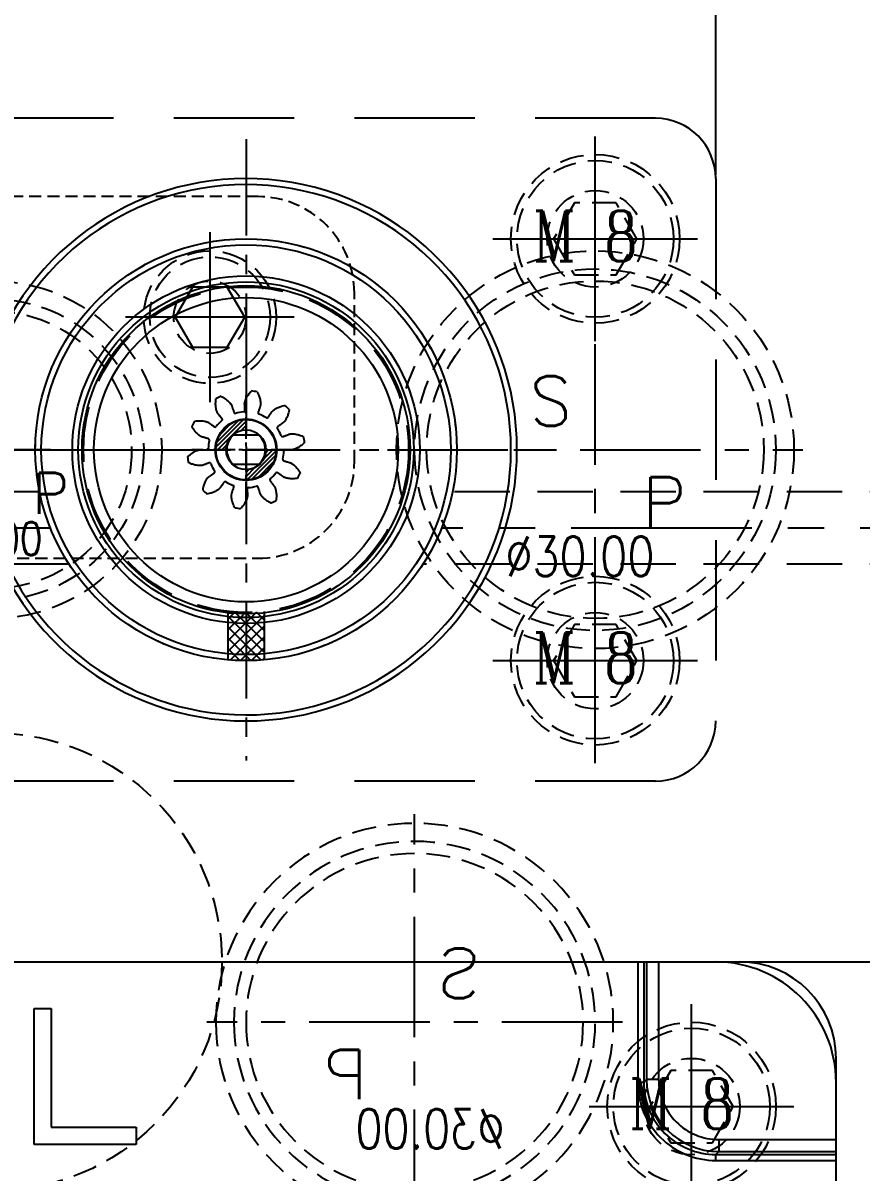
# Model space of a CAD drawing. Header units: millimetres. Extents: x 30214 to 31354, y -22640 to -21834.
# Drawn here: x 30784.2 to 30853.8, y -22068.3 to -21972.9 of the extents above; entities that cross this region are included whole.
import ezdxf

# ---------------------------------------------------------------- set-up
doc = ezdxf.new("R2010")
doc.units = ezdxf.units.MM
doc.header["$LTSCALE"] = 8
for name, pattern in [('CENTER', [2, 1.25, -0.25, 0.25, -0.25]), ('CENTER2', [1.125, 0.75, -0.125, 0.125, -0.125]), ('HIDDEN', [0.375, 0.25, -0.125]), ('HIDDEN2', [0.1875, 0.125, -0.0625])]:
    doc.linetypes.add(name, pattern=pattern)
doc.layers.get('DEFPOINTS').update_dxf_attribs({"color": 6})
for name, color, linetype in [('Cav-cor', 30, 'Continuous'), ('CL', 1, 'Continuous'), ('PIN', 5, 'Continuous'), ('PRODUCT', 1, 'Continuous'), ('SCREW', 52, 'HIDDEN'), ('SP', 3, 'Continuous'), ('WT', 4, 'Continuous')]:
    doc.layers.add(name, color=color, linetype=linetype)
doc.layers.add('dim', color=3, linetype='Continuous', lineweight=15)
doc.styles.add('ROMANC', font='RomanC.ttf', dxfattribs={"width": 0.8, "height": 7})
doc.styles.get("Standard").update_dxf_attribs({"font": 'txt.shx', "width": 0.8, "bigfont": 'chineset.shx'})
doc.dimstyles.new('ISO-25', dxfattribs={"dimtxt": 5, "dimasz": 4, "dimexe": 0.3, "dimexo": 0.3, "dimtad": 0, "dimzin": 1, "dimdsep": 46, "dimtxsty": 'Standard', "dimcen": 0, "dimclrd": 3, "dimclre": 3, "dimclrt": 3, "dimazin": 0, "dimtfac": 1, "dimtofl": 0, "dimtmove": 0, "dimatfit": 0, "dimfxl": 0, "dimarcsym": 0})

# ---------------------------------------------------------------- blocks, each defined once
blk = doc.blocks.new('*D27462')
at = {"layer": 'DEFPOINTS', "color": 0}
for p in [(30841.766, -21890.322), (30721.766, -21985.813), (30841.766, -21985.813)]:
    blk.add_point(p, dxfattribs=at)
at = {"layer": 'dim', "color": 3, "lineweight": -2}
for p, q in [((30721.766, -21985.513), (30721.766, -21890.022)), ((30841.766, -21985.513), (30841.766, -21890.022)), ((30725.766, -21890.322), (30772.808, -21890.322)), ((30837.766, -21890.322), (30790.725, -21890.322))]:
    blk.add_line(p, q, dxfattribs=at)
at = {"layer": 'dim', "color": 3}
for points in [[(30725.766, -21889.655), (30725.766, -21890.988), (30721.766, -21890.322)], [(30837.766, -21890.988), (30837.766, -21889.655), (30841.766, -21890.322)]]:
    blk.add_solid(points, dxfattribs=at)
at = {"layer": 'dim', "color": 3, "insert": (30781.766, -21890.322), "char_height": 5, "attachment_point": 5}
blk.add_mtext('120.00', dxfattribs=at)
blk = doc.blocks.new('cb_8')
at = {"linetype": 'HIDDEN'}
blk.add_circle((0, 0), 7, dxfattribs=at)
at = {"layer": 'SCREW', "linetype": 'CENTER2', "ltscale": 5}
for p, q in [((0, -8.5), (0, 8.5)), ((-8.5, 0), (8.5, 0))]:
    blk.add_line(p, q, dxfattribs=at)
at = {"layer": 'SCREW'}
blk.add_lwpolyline([(-1.732, 3), (-3.464, 0), (-1.732, -3), (1.732, -3), (3.464, 0), (1.732, 3)], close=True, dxfattribs=at)
for radius in [6.5, 4]:
    blk.add_circle((0, 0), radius, dxfattribs=at)
at = {"layer": 'dim', "style": 'ROMANC', "width": 0.8}
blk.add_text('M 8', height=4.1865, dxfattribs=at).set_placement((-5.202, -1.858))
blk = doc.blocks.new('20100512.182342')
at = {"linetype": 'HIDDEN'}
blk.add_circle((0, 0), 5.5, dxfattribs=at)
at = {"layer": 'SCREW', "linetype": 'CENTER', "ltscale": 5}
for p, q in [((0, -7.042), (0, 7.042)), ((-7, 0), (7, 0))]:
    blk.add_line(p, q, dxfattribs=at)
at = {"layer": 'SCREW', "linetype": 'Continuous'}
blk.add_lwpolyline([(-1.443, 2.5), (-2.887, 0), (-1.443, -2.5), (1.443, -2.5), (2.887, 0), (1.443, 2.5)], close=True, dxfattribs=at)
at = {"layer": 'SCREW'}
for radius in [5, 3]:
    blk.add_circle((0, 0), radius, dxfattribs=at)
blk = doc.blocks.new('20160826.095208')
at = {"layer": 'SP', "linetype": 'CENTER'}
for p, q in [((0, -17.25), (0, 17.25)), ((-17.25, 0), (17.25, 0))]:
    blk.add_line(p, q, dxfattribs=at)
at = {"layer": 'SP', "linetype": 'HIDDEN'}
for radius in [16.5, 15, 14]:
    blk.add_circle((0, 0), radius, dxfattribs=at)
at = {"layer": 'SP'}
for s, p in [('S', (-5.456, 1.995)), ('P', (3.888, -6.392))]:
    blk.add_text(s, height=4.111, dxfattribs=at).set_placement(p)
at = {"layer": 'SP', "color": 6, "insert": (-1.275, -8.844), "char_height": 3.2812, "attachment_point": 5}
blk.add_mtext('Ø30.00', dxfattribs=at)
blk = doc.blocks.new('20160829.141955')
at = {"layer": 'SP', "linetype": 'CENTER'}
for p, q in [((-5.233, -2.096), (-5.233, 26.654)), ((-19.608, 12.279), (9.142, 12.279))]:
    blk.add_line(p, q, dxfattribs=at)
at = {"layer": 'SP', "linetype": 'HIDDEN'}
for radius in [14, 12.5, 11.5]:
    blk.add_circle((-5.233, 12.279), radius, dxfattribs=at)
at = {"layer": 'SP'}
for s, p in [('S', (-9.779, 13.942)), ('P', (-1.993, 6.952))]:
    blk.add_text(s, height=3.426, dxfattribs=at).set_placement(p)
at = {"layer": 'SP', "color": 6, "insert": (-6.295, 4.91), "char_height": 2.7344, "attachment_point": 5}
blk.add_mtext('Ø25.00', dxfattribs=at)

msp = doc.modelspace()

# ---------------------------------------------------------------- hatches: boundary and pattern name
at = {"layer": 'PIN', "linetype": 'Continuous'}
h = msp.add_hatch(dxfattribs=at)
h.set_pattern_fill('ANSI31', color=52, scale=2, angle=180, style=0)
h.set_pattern_definition([(225, (31108.39472, -22243.02254), (0.1767767, -0.1767767), [])])
h.paths.add_polyline_path([(30801.116, -22008.313), (30800.266, -22008.313, -0.414214), (30802.766, -22005.813), (30802.766, -22006.663, 0.414214)])
h.paths.add_polyline_path([(30802.766, -22010.813), (30802.766, -22009.963, 0.414214), (30804.416, -22008.313), (30805.266, -22008.313, -0.414214)])
at = {"layer": 'WT', "linetype": 'HIDDEN', "ltscale": 2.3}
h = msp.add_hatch(dxfattribs=at)
h.set_pattern_fill('ANSI37', color=81, scale=0.2, style=0)
h.set_pattern_definition([(45, (3552.5963, 449.05285), (-0.449012806, 0.449012806), []), (135, (3552.5963, 449.05285), (-0.449012806, -0.449012806), [])])
h.paths.add_polyline_path([(30801.266, -22025.749), (30801.266, -22021.73, 0.055728), (30804.266, -22021.73), (30804.266, -22025.749, -0.042936)])

# ---------------------------------------------------------------- linework, layer by layer
at = {"linetype": 'HIDDEN2'}
msp.add_lwpolyline([(30751.766, -21995.313), (30751.766, -22009.313, 0.414214), (30759.766, -22017.313), (30803.766, -22017.313, 0.414214), (30811.766, -22009.313), (30811.766, -21995.313, 0.414214), (30803.766, -21987.313), (30759.766, -21987.313, 0.414214)], format="xyb", close=True, dxfattribs=at)
at = {"linetype": 'HIDDEN'}
msp.add_circle((30781.766, -22050.813), 19, dxfattribs=at)
at = {"layer": 'Cav-cor', "color": 241, "linetype": 'HIDDEN', "ltscale": 5}
for p, q in [((30836.766, -21980.813), (30726.766, -21980.813)), ((30841.766, -21985.813), (30841.766, -22030.813)), ((30836.766, -22035.813), (30726.766, -22035.813))]:
    msp.add_line(p, q, dxfattribs=at)
at = {"layer": 'Cav-cor', "color": 6, "linetype": 'CENTER', "ltscale": 0.8}
for p, q in [((30802.766, -21982.54), (30802.766, -22034.087)), ((30786.54, -22008.313), (30734.993, -22008.313)), ((30776.993, -22008.313), (30828.54, -22008.313))]:
    msp.add_line(p, q, dxfattribs=at)
at = {"layer": 'Cav-cor', "color": 241}
for p, q in [((30801.726, -22007.089), (30803.807, -22007.089)), ((30803.807, -22009.537), (30801.726, -22009.537)), ((30719.766, -22050.813), (30843.766, -22050.813)), ((30835.292, -22050.813), (30835.292, -22060.797)), ((30835.791, -22050.813), (30835.791, -22060.797)), ((30836.031, -22050.813), (30836.031, -22060.557)), ((30837.03, -22050.813), (30837.03, -22060.557)), ((30785.184, -22065.961), (30785.184, -22054.676)), ((30785.184, -22054.676), (30786.594, -22054.676)), ((30786.594, -22054.676), (30786.594, -22064.52)), ((30851.766, -22122.813), (30851.766, -22058.813)), ((30835.292, -22060.797), (30835.791, -22060.797)), ((30836.031, -22060.557), (30835.791, -22060.797)), ((30837.03, -22060.557), (30836.031, -22060.557)), ((30786.594, -22064.52), (30793.647, -22064.52)), ((30793.647, -22064.52), (30793.647, -22065.961)), ((30842.023, -22065.55), (30851.766, -22065.55)), ((30842.023, -22065.55), (30842.023, -22066.549)), ((30793.647, -22065.961), (30785.184, -22065.961)), ((30842.023, -22066.549), (30841.783, -22066.789)), ((30842.023, -22066.549), (30851.766, -22066.549)), ((30841.783, -22066.789), (30851.766, -22066.789)), ((30841.783, -22067.288), (30841.783, -22066.789)), ((30841.783, -22067.288), (30851.766, -22067.288))]:
    msp.add_line(p, q, dxfattribs=at)
for radius in [17.5, 17, 14.42, 13.927, 13.617, 12.632, 2.55]:
    msp.add_circle((30802.766, -22008.313), radius, dxfattribs=at)
at = {"layer": 'Cav-cor', "color": 241, "linetype": 'HIDDEN', "ltscale": 5}
for centre, start, end in [((30836.766, -21985.813), 0, 90), ((30836.766, -22030.813), 270, 0)]:
    msp.add_arc(centre, 5, start, end, dxfattribs=at)
at = {"layer": 'Cav-cor', "color": 241}
for centre, radius, start, end in [((30802.766, -22008.313), 22.5, 204.61998, 155.38002), ((30802.766, -22008.313), 22, 204.6201, 155.37988), ((30802.766, -22008.313), 4.896, 79.07089, 84.65896), ((30802.766, -22008.313), 4.896, 115.07089, 120.65896), ((30801.861, -22005.199), 0.102, 197.99997, 286.19795), ((30802.766, -22008.313), 3.142, 93.5319, 106.19795), ((30802.566, -22005.076), 0.102, 273.5319, 1.72988), ((30803.865, -22005.262), 0.102, 161.99997, 250.19795), ((30802.766, -22008.313), 3.142, 57.5319, 70.19795), ((30802.766, -22008.313), 4.896, 43.07089, 48.65896), ((30802.766, -22008.313), 4.896, 151.07089, 156.65896), ((30800.203, -22006.325), 0.102, 233.99997, 322.19795), ((30802.766, -22008.313), 3.142, 129.5319, 142.19795), ((30800.702, -22005.812), 0.102, 309.5319, 37.72988), ((30804.507, -22005.577), 0.102, 237.5319, 325.72988), ((30805.449, -22006.49), 0.102, 125.99997, 214.19795), ((30799.625, -22007.503), 0.102, 345.5319, 73.72988), ((30802.766, -22008.313), 1.607, 130.36759, 229.63241), ((30802.766, -22008.313), 1.607, 310.36759, 49.63241), ((30802.766, -22008.313), 3.142, 21.5319, 34.19795), ((30805.783, -22007.123), 0.102, 201.5319, 289.72988), ((30802.766, -22008.313), 4.896, 7.07089, 12.65896), ((30799.524, -22008.211), 0.102, 269.99997, 358.19795), ((30802.766, -22008.313), 3.142, 165.5319, 178.19795), ((30806.008, -22008.415), 0.102, 89.99997, 178.19795), ((30802.766, -22008.313), 4.896, 187.07089, 192.65896), ((30805.907, -22009.124), 0.102, 165.5319, 253.72988), ((30802.766, -22008.313), 3.142, 345.5319, 358.19795), ((30799.749, -22009.504), 0.102, 21.5319, 109.72988), ((30802.766, -22008.313), 3.142, 201.5319, 214.19795), ((30800.083, -22010.136), 0.102, 305.99997, 34.19795), ((30802.766, -22008.313), 3.142, 309.5319, 322.19795), ((30805.329, -22010.301), 0.102, 53.99997, 142.19795), ((30802.766, -22008.313), 4.896, 331.07089, 336.65896), ((30801.025, -22011.05), 0.102, 57.5319, 145.72988), ((30802.766, -22008.313), 3.142, 237.5319, 250.19795), ((30801.667, -22011.365), 0.102, 341.99997, 70.19795), ((30804.831, -22010.815), 0.102, 129.5319, 217.72988), ((30802.766, -22008.313), 4.896, 223.07089, 228.65896), ((30802.966, -22011.551), 0.102, 93.5319, 181.72988), ((30802.766, -22008.313), 3.142, 273.5319, 286.19795), ((30803.671, -22011.428), 0.102, 17.99997, 106.19795), ((30802.766, -22008.313), 4.896, 259.07089, 264.65896), ((30802.766, -22008.313), 4.896, 295.07089, 300.65896), ((30841.766, -22060.813), 10, 0, 90), ((30843.766, -22058.813), 8, 0, 90), ((30841.779, -22060.8), 6.487, 179.96877, 270.03123), ((30841.778, -22060.802), 5.986, 179.95049, 270.04951), ((30842.023, -22060.556), 5.992, 180.00528, 269.99472), ((30842.02, -22060.56), 4.99, 179.96882, 270.03112)]:
    msp.add_arc(centre, radius, start, end, dxfattribs=at)
for points, knots in [([(30802.668, -22005.073), (30802.667, -22005.035), (30802.665, -22004.958), (30802.661, -22004.84), (30802.658, -22004.741), (30802.656, -22004.661), (30802.654, -22004.601), (30802.653, -22004.551), (30802.651, -22004.516), (30802.651, -22004.496), (30802.65, -22004.48), (30802.652, -22004.461), (30802.654, -22004.435), (30802.662, -22004.383), (30802.68, -22004.306), (30802.715, -22004.202), (30802.772, -22004.064), (30802.875, -22003.873), (30803.018, -22003.669), (30803.144, -22003.521), (30803.209, -22003.452), (30803.222, -22003.439)], [0, 0, 0, 0, 0.062556, 0.129054, 0.195553, 0.228802, 0.262051, 0.2953, 0.311925, 0.320237, 0.328549, 0.339502, 0.350455, 0.372362, 0.428081, 0.481751, 0.554649, 0.676503, 0.842003, 0.969258, 1, 1, 1, 1]), ([(30803.694, -22003.506), (30803.703, -22003.523), (30803.746, -22003.607), (30803.826, -22003.784), (30803.906, -22004.021), (30803.951, -22004.233), (30803.968, -22004.381), (30803.971, -22004.49), (30803.968, -22004.569), (30803.96, -22004.622), (30803.955, -22004.648), (30803.952, -22004.666), (30803.946, -22004.681), (30803.94, -22004.7), (30803.929, -22004.734), (30803.914, -22004.781), (30803.895, -22004.838), (30803.871, -22004.914), (30803.84, -22005.009), (30803.804, -22005.121), (30803.78, -22005.194), (30803.768, -22005.23)], [0, 0, 0, 0, 0.030742, 0.157997, 0.323497, 0.445351, 0.518249, 0.571919, 0.627638, 0.649545, 0.660498, 0.671451, 0.679763, 0.688075, 0.7047, 0.737949, 0.771198, 0.804447, 0.870946, 0.937444, 1, 1, 1, 1]), ([(30800.782, -22005.749), (30800.759, -22005.72), (30800.712, -22005.658), (30800.64, -22005.565), (30800.579, -22005.486), (30800.53, -22005.423), (30800.493, -22005.376), (30800.463, -22005.336), (30800.441, -22005.309), (30800.429, -22005.293), (30800.419, -22005.28), (30800.41, -22005.264), (30800.396, -22005.242), (30800.371, -22005.195), (30800.341, -22005.122), (30800.308, -22005.017), (30800.273, -22004.872), (30800.244, -22004.657), (30800.239, -22004.408), (30800.255, -22004.214), (30800.267, -22004.12), (30800.27, -22004.102)], [0, 0, 0, 0, 0.062556, 0.129054, 0.195553, 0.228802, 0.262051, 0.2953, 0.311925, 0.320237, 0.328549, 0.339502, 0.350455, 0.372362, 0.428081, 0.481751, 0.554649, 0.676503, 0.842003, 0.969258, 1, 1, 1, 1]), ([(30800.692, -22003.879), (30800.708, -22003.887), (30800.793, -22003.93), (30800.962, -22004.026), (30801.165, -22004.17), (30801.326, -22004.315), (30801.427, -22004.426), (30801.494, -22004.512), (30801.538, -22004.578), (30801.562, -22004.625), (30801.574, -22004.649), (30801.581, -22004.665), (30801.586, -22004.681), (30801.592, -22004.7), (30801.603, -22004.734), (30801.618, -22004.781), (30801.637, -22004.838), (30801.662, -22004.914), (30801.693, -22005.009), (30801.729, -22005.121), (30801.753, -22005.194), (30801.764, -22005.23)], [0, 0, 0, 0, 0.030742, 0.157997, 0.323497, 0.445351, 0.518249, 0.571919, 0.627638, 0.649545, 0.660498, 0.671451, 0.679763, 0.688075, 0.7047, 0.737949, 0.771198, 0.804447, 0.870946, 0.937444, 1, 1, 1, 1]), ([(30804.592, -22005.634), (30804.613, -22005.603), (30804.657, -22005.539), (30804.723, -22005.442), (30804.779, -22005.36), (30804.824, -22005.294), (30804.858, -22005.244), (30804.886, -22005.203), (30804.905, -22005.174), (30804.917, -22005.157), (30804.926, -22005.144), (30804.938, -22005.13), (30804.955, -22005.11), (30804.992, -22005.072), (30805.052, -22005.021), (30805.141, -22004.957), (30805.269, -22004.879), (30805.464, -22004.785), (30805.7, -22004.703), (30805.889, -22004.658), (30805.982, -22004.641), (30806, -22004.637)], [0, 0, 0, 0, 0.062556, 0.129054, 0.195553, 0.228802, 0.262051, 0.2953, 0.311925, 0.320237, 0.328549, 0.339502, 0.350455, 0.372362, 0.428081, 0.481751, 0.554649, 0.676503, 0.842003, 0.969258, 1, 1, 1, 1]), ([(30806.343, -22004.97), (30806.34, -22004.988), (30806.325, -22005.082), (30806.286, -22005.272), (30806.212, -22005.51), (30806.123, -22005.708), (30806.05, -22005.838), (30805.988, -22005.929), (30805.939, -22005.991), (30805.902, -22006.029), (30805.883, -22006.047), (30805.869, -22006.059), (30805.856, -22006.069), (30805.84, -22006.08), (30805.811, -22006.101), (30805.771, -22006.13), (30805.723, -22006.165), (30805.658, -22006.212), (30805.577, -22006.271), (30805.482, -22006.34), (30805.419, -22006.386), (30805.389, -22006.408)], [0, 0, 0, 0, 0.030742, 0.157997, 0.323497, 0.445351, 0.518249, 0.571919, 0.627638, 0.649545, 0.660498, 0.671451, 0.679763, 0.688075, 0.7047, 0.737949, 0.771198, 0.804447, 0.870946, 0.937444, 1, 1, 1, 1]), ([(30799.654, -22007.405), (30799.618, -22007.395), (30799.544, -22007.373), (30799.431, -22007.34), (30799.335, -22007.312), (30799.258, -22007.29), (30799.201, -22007.273), (30799.153, -22007.259), (30799.119, -22007.249), (30799.1, -22007.243), (30799.084, -22007.239), (30799.067, -22007.232), (30799.043, -22007.222), (30798.995, -22007.198), (30798.928, -22007.156), (30798.84, -22007.092), (30798.727, -22006.995), (30798.577, -22006.838), (30798.426, -22006.639), (30798.325, -22006.473), (30798.28, -22006.39), (30798.271, -22006.374)], [0, 0, 0, 0, 0.062556, 0.129054, 0.195553, 0.228802, 0.262051, 0.2953, 0.311925, 0.320237, 0.328549, 0.339502, 0.350455, 0.372362, 0.428081, 0.481751, 0.554649, 0.676503, 0.842003, 0.969258, 1, 1, 1, 1]), ([(30798.481, -22005.945), (30798.499, -22005.942), (30798.593, -22005.927), (30798.786, -22005.906), (30799.036, -22005.903), (30799.251, -22005.925), (30799.398, -22005.955), (30799.503, -22005.986), (30799.577, -22006.013), (30799.624, -22006.037), (30799.647, -22006.05), (30799.663, -22006.059), (30799.677, -22006.069), (30799.693, -22006.08), (30799.721, -22006.101), (30799.761, -22006.13), (30799.81, -22006.165), (30799.874, -22006.212), (30799.955, -22006.271), (30800.05, -22006.34), (30800.113, -22006.386), (30800.143, -22006.408)], [0, 0, 0, 0, 0.030742, 0.157997, 0.323497, 0.445351, 0.518249, 0.571919, 0.627638, 0.649545, 0.660498, 0.671451, 0.679763, 0.688075, 0.7047, 0.737949, 0.771198, 0.804447, 0.870946, 0.937444, 1, 1, 1, 1]), ([(30805.818, -22007.219), (30805.853, -22007.206), (30805.926, -22007.18), (30806.037, -22007.14), (30806.131, -22007.107), (30806.206, -22007.08), (30806.262, -22007.06), (30806.309, -22007.043), (30806.342, -22007.031), (30806.361, -22007.024), (30806.376, -22007.018), (30806.394, -22007.014), (30806.42, -22007.008), (30806.472, -22006.999), (30806.551, -22006.993), (30806.661, -22006.994), (30806.809, -22007.006), (30807.023, -22007.044), (30807.261, -22007.117), (30807.441, -22007.192), (30807.527, -22007.232), (30807.543, -22007.24)], [0, 0, 0, 0, 0.062556, 0.129054, 0.195553, 0.228802, 0.262051, 0.2953, 0.311925, 0.320237, 0.328549, 0.339502, 0.350455, 0.372362, 0.428081, 0.481751, 0.554649, 0.676503, 0.842003, 0.969258, 1, 1, 1, 1]), ([(30797.907, -22008.916), (30797.92, -22008.903), (30797.987, -22008.836), (30798.131, -22008.705), (30798.331, -22008.556), (30798.519, -22008.448), (30798.655, -22008.386), (30798.758, -22008.349), (30798.834, -22008.327), (30798.886, -22008.318), (30798.913, -22008.315), (30798.931, -22008.313), (30798.947, -22008.313), (30798.967, -22008.313), (30799.002, -22008.313), (30799.052, -22008.313), (30799.112, -22008.313), (30799.192, -22008.313), (30799.292, -22008.313), (30799.409, -22008.313), (30799.487, -22008.313), (30799.524, -22008.313)], [0, 0, 0, 0, 0.030742, 0.157997, 0.323497, 0.445351, 0.518249, 0.571919, 0.627638, 0.649545, 0.660498, 0.671451, 0.679763, 0.688075, 0.7047, 0.737949, 0.771198, 0.804447, 0.870946, 0.937444, 1, 1, 1, 1]), ([(30807.625, -22007.711), (30807.612, -22007.724), (30807.545, -22007.791), (30807.401, -22007.922), (30807.201, -22008.071), (30807.013, -22008.179), (30806.877, -22008.241), (30806.774, -22008.278), (30806.698, -22008.299), (30806.646, -22008.308), (30806.62, -22008.311), (30806.602, -22008.314), (30806.585, -22008.313), (30806.565, -22008.313), (30806.53, -22008.313), (30806.48, -22008.313), (30806.42, -22008.313), (30806.341, -22008.313), (30806.241, -22008.313), (30806.123, -22008.313), (30806.046, -22008.313), (30806.008, -22008.313)], [0, 0, 0, 0, 0.030742, 0.157997, 0.323497, 0.445351, 0.518249, 0.571919, 0.627638, 0.649545, 0.660498, 0.671451, 0.679763, 0.688075, 0.7047, 0.737949, 0.771198, 0.804447, 0.870946, 0.937444, 1, 1, 1, 1]), ([(30805.878, -22009.222), (30805.914, -22009.232), (30805.989, -22009.254), (30806.102, -22009.287), (30806.197, -22009.315), (30806.274, -22009.337), (30806.332, -22009.354), (30806.38, -22009.368), (30806.413, -22009.378), (30806.432, -22009.383), (30806.448, -22009.388), (30806.465, -22009.395), (30806.489, -22009.405), (30806.537, -22009.429), (30806.604, -22009.47), (30806.692, -22009.535), (30806.806, -22009.632), (30806.956, -22009.789), (30807.106, -22009.988), (30807.207, -22010.154), (30807.253, -22010.237), (30807.262, -22010.253)], [0, 0, 0, 0, 0.062556, 0.129054, 0.195553, 0.228802, 0.262051, 0.2953, 0.311925, 0.320237, 0.328549, 0.339502, 0.350455, 0.372362, 0.428081, 0.481751, 0.554649, 0.676503, 0.842003, 0.969258, 1, 1, 1, 1]), ([(30799.715, -22009.408), (30799.679, -22009.42), (30799.606, -22009.447), (30799.496, -22009.486), (30799.402, -22009.52), (30799.326, -22009.547), (30799.27, -22009.567), (30799.223, -22009.584), (30799.19, -22009.596), (30799.171, -22009.603), (30799.156, -22009.608), (30799.138, -22009.612), (30799.113, -22009.618), (30799.06, -22009.627), (30798.981, -22009.633), (30798.872, -22009.633), (30798.723, -22009.621), (30798.51, -22009.582), (30798.271, -22009.51), (30798.092, -22009.435), (30798.006, -22009.394), (30797.989, -22009.386)], [0, 0, 0, 0, 0.062556, 0.129054, 0.195553, 0.228802, 0.262051, 0.2953, 0.311925, 0.320237, 0.328549, 0.339502, 0.350455, 0.372362, 0.428081, 0.481751, 0.554649, 0.676503, 0.842003, 0.969258, 1, 1, 1, 1]), ([(30799.19, -22011.657), (30799.192, -22011.639), (30799.207, -22011.545), (30799.246, -22011.355), (30799.321, -22011.116), (30799.409, -22010.918), (30799.483, -22010.789), (30799.544, -22010.698), (30799.593, -22010.636), (30799.63, -22010.598), (30799.65, -22010.58), (30799.663, -22010.568), (30799.677, -22010.558), (30799.693, -22010.546), (30799.721, -22010.526), (30799.761, -22010.496), (30799.81, -22010.461), (30799.874, -22010.414), (30799.955, -22010.356), (30800.05, -22010.287), (30800.113, -22010.241), (30800.143, -22010.219)], [0, 0, 0, 0, 0.030742, 0.157997, 0.323497, 0.445351, 0.518249, 0.571919, 0.627638, 0.649545, 0.660498, 0.671451, 0.679763, 0.688075, 0.7047, 0.737949, 0.771198, 0.804447, 0.870946, 0.937444, 1, 1, 1, 1]), ([(30807.051, -22010.682), (30807.033, -22010.685), (30806.939, -22010.7), (30806.746, -22010.721), (30806.497, -22010.724), (30806.281, -22010.701), (30806.135, -22010.671), (30806.03, -22010.641), (30805.956, -22010.613), (30805.908, -22010.59), (30805.885, -22010.577), (30805.869, -22010.568), (30805.856, -22010.558), (30805.84, -22010.546), (30805.811, -22010.526), (30805.771, -22010.496), (30805.723, -22010.461), (30805.658, -22010.414), (30805.577, -22010.356), (30805.482, -22010.287), (30805.419, -22010.241), (30805.389, -22010.219)], [0, 0, 0, 0, 0.030742, 0.157997, 0.323497, 0.445351, 0.518249, 0.571919, 0.627638, 0.649545, 0.660498, 0.671451, 0.679763, 0.688075, 0.7047, 0.737949, 0.771198, 0.804447, 0.870946, 0.937444, 1, 1, 1, 1]), ([(30800.941, -22010.993), (30800.919, -22011.024), (30800.876, -22011.088), (30800.81, -22011.185), (30800.754, -22011.267), (30800.709, -22011.333), (30800.675, -22011.383), (30800.647, -22011.424), (30800.627, -22011.453), (30800.616, -22011.469), (30800.607, -22011.483), (30800.595, -22011.497), (30800.577, -22011.517), (30800.54, -22011.555), (30800.48, -22011.606), (30800.391, -22011.67), (30800.264, -22011.748), (30800.069, -22011.842), (30799.833, -22011.923), (30799.644, -22011.968), (30799.55, -22011.986), (30799.532, -22011.989)], [0, 0, 0, 0, 0.062556, 0.129054, 0.195553, 0.228802, 0.262051, 0.2953, 0.311925, 0.320237, 0.328549, 0.339502, 0.350455, 0.372362, 0.428081, 0.481751, 0.554649, 0.676503, 0.842003, 0.969258, 1, 1, 1, 1]), ([(30804.75, -22010.877), (30804.773, -22010.907), (30804.821, -22010.968), (30804.892, -22011.061), (30804.953, -22011.14), (30805.002, -22011.203), (30805.039, -22011.251), (30805.07, -22011.29), (30805.091, -22011.318), (30805.103, -22011.334), (30805.114, -22011.347), (30805.123, -22011.362), (30805.136, -22011.385), (30805.161, -22011.432), (30805.191, -22011.505), (30805.225, -22011.609), (30805.259, -22011.755), (30805.288, -22011.969), (30805.293, -22012.219), (30805.277, -22012.413), (30805.265, -22012.507), (30805.263, -22012.525)], [0, 0, 0, 0, 0.062556, 0.129054, 0.195553, 0.228802, 0.262051, 0.2953, 0.311925, 0.320237, 0.328549, 0.339502, 0.350455, 0.372362, 0.428081, 0.481751, 0.554649, 0.676503, 0.842003, 0.969258, 1, 1, 1, 1]), ([(30801.838, -22013.121), (30801.829, -22013.104), (30801.786, -22013.02), (30801.706, -22012.843), (30801.626, -22012.606), (30801.581, -22012.394), (30801.565, -22012.246), (30801.561, -22012.136), (30801.565, -22012.057), (30801.572, -22012.005), (30801.577, -22011.979), (30801.581, -22011.961), (30801.586, -22011.945), (30801.592, -22011.926), (30801.603, -22011.893), (30801.618, -22011.846), (30801.637, -22011.789), (30801.662, -22011.713), (30801.693, -22011.618), (30801.729, -22011.506), (30801.753, -22011.432), (30801.764, -22011.397)], [0, 0, 0, 0, 0.030742, 0.157997, 0.323497, 0.445351, 0.518249, 0.571919, 0.627638, 0.649545, 0.660498, 0.671451, 0.679763, 0.688075, 0.7047, 0.737949, 0.771198, 0.804447, 0.870946, 0.937444, 1, 1, 1, 1]), ([(30802.864, -22011.554), (30802.865, -22011.591), (30802.868, -22011.669), (30802.871, -22011.786), (30802.874, -22011.886), (30802.877, -22011.966), (30802.878, -22012.026), (30802.88, -22012.076), (30802.881, -22012.111), (30802.881, -22012.131), (30802.882, -22012.147), (30802.881, -22012.165), (30802.878, -22012.191), (30802.871, -22012.244), (30802.852, -22012.321), (30802.818, -22012.425), (30802.76, -22012.563), (30802.658, -22012.754), (30802.515, -22012.958), (30802.388, -22013.106), (30802.323, -22013.175), (30802.31, -22013.188)], [0, 0, 0, 0, 0.062556, 0.129054, 0.195553, 0.228802, 0.262051, 0.2953, 0.311925, 0.320237, 0.328549, 0.339502, 0.350455, 0.372362, 0.428081, 0.481751, 0.554649, 0.676503, 0.842003, 0.969258, 1, 1, 1, 1]), ([(30804.841, -22012.748), (30804.824, -22012.74), (30804.74, -22012.697), (30804.571, -22012.601), (30804.367, -22012.456), (30804.206, -22012.311), (30804.106, -22012.201), (30804.038, -22012.115), (30803.995, -22012.049), (30803.97, -22012.002), (30803.959, -22011.978), (30803.951, -22011.961), (30803.946, -22011.945), (30803.94, -22011.926), (30803.929, -22011.893), (30803.914, -22011.846), (30803.895, -22011.789), (30803.871, -22011.713), (30803.84, -22011.618), (30803.804, -22011.506), (30803.78, -22011.432), (30803.768, -22011.397)], [0, 0, 0, 0, 0.030742, 0.157997, 0.323497, 0.445351, 0.518249, 0.571919, 0.627638, 0.649545, 0.660498, 0.671451, 0.679763, 0.688075, 0.7047, 0.737949, 0.771198, 0.804447, 0.870946, 0.937444, 1, 1, 1, 1])]:
    msp.add_open_spline(points, degree=3, knots=knots, dxfattribs=at)
at = {"layer": 'CL', "color": 6, "linetype": 'CENTER', "ltscale": 0.5}
for p, q in [((30802.766, -22002.033), (30802.766, -22014.594)), ((30796.486, -22008.313), (30809.047, -22008.313))]:
    msp.add_line(p, q, dxfattribs=at)
at = {"layer": 'CL', "color": 0, "linetype": 'CENTER', "ltscale": 2}
msp.add_line((30646.766, -22050.813), (30916.766, -22050.813), dxfattribs=at)
at = {"layer": 'PIN', "color": 52, "linetype": 'CENTER2', "ltscale": 0.3}
for p, q in [((30802.766, -22012.813), (30802.766, -22003.813)), ((30807.266, -22008.313), (30798.266, -22008.313))]:
    msp.add_line(p, q, dxfattribs=at)
at = {"layer": 'PIN', "color": 52}
for radius in [2.5, 1.65]:
    msp.add_circle((30802.766, -22008.313), radius, dxfattribs=at)
at = {"layer": 'PRODUCT'}
for p, q in [((30801.726, -22007.089), (30803.807, -22007.089)), ((30803.807, -22009.537), (30801.726, -22009.537))]:
    msp.add_line(p, q, dxfattribs=at)
msp.add_circle((30802.766, -22008.313), 2.55, dxfattribs=at)
for centre, radius, start, end in [((30802.766, -22008.313), 4.896, 79.07089, 84.65896), ((30802.766, -22008.313), 4.896, 115.07089, 120.65896), ((30801.861, -22005.199), 0.102, 197.99997, 286.19795), ((30802.766, -22008.313), 3.142, 93.5319, 106.19795), ((30802.566, -22005.076), 0.102, 273.5319, 1.72988), ((30803.865, -22005.262), 0.102, 161.99997, 250.19795), ((30802.766, -22008.313), 3.142, 57.5319, 70.19795), ((30802.766, -22008.313), 4.896, 43.07089, 48.65896), ((30802.766, -22008.313), 4.896, 151.07089, 156.65896), ((30800.203, -22006.325), 0.102, 233.99997, 322.19795), ((30802.766, -22008.313), 3.142, 129.5319, 142.19795), ((30800.702, -22005.812), 0.102, 309.5319, 37.72988), ((30804.507, -22005.577), 0.102, 237.5319, 325.72988), ((30805.449, -22006.49), 0.102, 125.99997, 214.19795), ((30799.625, -22007.503), 0.102, 345.5319, 73.72988), ((30802.766, -22008.313), 1.607, 130.36759, 229.63241), ((30802.766, -22008.313), 1.607, 310.36759, 49.63241), ((30802.766, -22008.313), 3.142, 21.5319, 34.19795), ((30805.783, -22007.123), 0.102, 201.5319, 289.72988), ((30802.766, -22008.313), 4.896, 7.07089, 12.65896), ((30799.524, -22008.211), 0.102, 269.99997, 358.19795), ((30802.766, -22008.313), 3.142, 165.5319, 178.19795), ((30806.008, -22008.415), 0.102, 89.99997, 178.19795), ((30802.766, -22008.313), 4.896, 187.07089, 192.65896), ((30805.907, -22009.124), 0.102, 165.5319, 253.72988), ((30802.766, -22008.313), 3.142, 345.5319, 358.19795), ((30799.749, -22009.504), 0.102, 21.5319, 109.72988), ((30802.766, -22008.313), 3.142, 201.5319, 214.19795), ((30800.083, -22010.136), 0.102, 305.99997, 34.19795), ((30802.766, -22008.313), 3.142, 309.5319, 322.19795), ((30805.329, -22010.301), 0.102, 53.99997, 142.19795), ((30802.766, -22008.313), 4.896, 331.07089, 336.65896), ((30801.025, -22011.05), 0.102, 57.5319, 145.72988), ((30802.766, -22008.313), 3.142, 237.5319, 250.19795), ((30801.667, -22011.365), 0.102, 341.99997, 70.19795), ((30804.831, -22010.815), 0.102, 129.5319, 217.72988), ((30802.766, -22008.313), 4.896, 223.07089, 228.65896), ((30802.966, -22011.551), 0.102, 93.5319, 181.72988), ((30802.766, -22008.313), 3.142, 273.5319, 286.19795), ((30803.671, -22011.428), 0.102, 17.99997, 106.19795), ((30802.766, -22008.313), 4.896, 259.07089, 264.65896), ((30802.766, -22008.313), 4.896, 295.07089, 300.65896)]:
    msp.add_arc(centre, radius, start, end, dxfattribs=at)
for points, start_tangent, end_tangent in [([(30802.668, -22005.073), (30802.665, -22004.96), (30802.661, -22004.84), (30802.658, -22004.721), (30802.656, -22004.661), (30802.654, -22004.601), (30802.652, -22004.541), (30802.651, -22004.511), (30802.651, -22004.496), (30802.651, -22004.481), (30802.652, -22004.461), (30802.654, -22004.442), (30802.659, -22004.403), (30802.682, -22004.305), (30802.712, -22004.213), (30802.762, -22004.092), (30802.865, -22003.898), (30803.035, -22003.653), (30803.184, -22003.479), (30803.222, -22003.439)], (-0.030188, 0.999544), (0.692556, 0.721364)), ([(30803.694, -22003.506), (30803.72, -22003.555), (30803.814, -22003.764), (30803.908, -22004.047), (30803.953, -22004.262), (30803.967, -22004.393), (30803.97, -22004.489), (30803.965, -22004.589), (30803.959, -22004.628), (30803.955, -22004.648), (30803.951, -22004.667), (30803.946, -22004.681), (30803.942, -22004.696), (30803.932, -22004.724), (30803.914, -22004.781), (30803.895, -22004.838), (30803.877, -22004.895), (30803.84, -22005.009), (30803.803, -22005.123), (30803.768, -22005.23)], (0.462718, -0.886506), (-0.309018, -0.951056)), ([(30800.782, -22005.749), (30800.713, -22005.66), (30800.64, -22005.565), (30800.567, -22005.471), (30800.53, -22005.423), (30800.493, -22005.376), (30800.457, -22005.328), (30800.438, -22005.305), (30800.429, -22005.293), (30800.42, -22005.281), (30800.41, -22005.264), (30800.4, -22005.247), (30800.381, -22005.213), (30800.342, -22005.12), (30800.312, -22005.028), (30800.282, -22004.9), (30800.251, -22004.683), (30800.245, -22004.385), (30800.263, -22004.157), (30800.27, -22004.102)], (-0.61194, 0.790904), (0.136282, 0.99067)), ([(30800.692, -22003.879), (30800.741, -22003.904), (30800.94, -22004.018), (30801.182, -22004.191), (30801.345, -22004.338), (30801.433, -22004.436), (30801.492, -22004.512), (30801.547, -22004.596), (30801.565, -22004.631), (30801.574, -22004.649), (30801.581, -22004.667), (30801.586, -22004.681), (30801.591, -22004.696), (30801.6, -22004.724), (30801.618, -22004.781), (30801.637, -22004.838), (30801.655, -22004.895), (30801.693, -22005.009), (30801.73, -22005.123), (30801.764, -22005.23)], (0.895422, -0.445219), (0.309016, -0.951057)), ([(30804.592, -22005.634), (30804.655, -22005.541), (30804.723, -22005.442), (30804.79, -22005.343), (30804.824, -22005.294), (30804.858, -22005.244), (30804.891, -22005.195), (30804.908, -22005.17), (30804.917, -22005.157), (30804.925, -22005.145), (30804.938, -22005.13), (30804.951, -22005.115), (30804.978, -22005.087), (30805.054, -22005.021), (30805.132, -22004.964), (30805.244, -22004.896), (30805.442, -22004.8), (30805.723, -22004.701), (30805.946, -22004.648), (30806, -22004.637)], (0.563095, 0.826392), (0.984297, 0.176522)), ([(30806.343, -22004.97), (30806.334, -22005.025), (30806.287, -22005.249), (30806.198, -22005.533), (30806.107, -22005.733), (30806.042, -22005.847), (30805.988, -22005.927), (30805.925, -22006.005), (30805.897, -22006.033), (30805.883, -22006.047), (30805.868, -22006.06), (30805.856, -22006.069), (30805.844, -22006.077), (30805.819, -22006.095), (30805.771, -22006.13), (30805.723, -22006.165), (30805.674, -22006.201), (30805.577, -22006.271), (30805.48, -22006.342), (30805.389, -22006.408)], (-0.146728, -0.989177), (-0.809017, -0.587785)), ([(30799.654, -22007.405), (30799.546, -22007.373), (30799.431, -22007.34), (30799.316, -22007.306), (30799.258, -22007.29), (30799.201, -22007.273), (30799.143, -22007.256), (30799.115, -22007.248), (30799.1, -22007.243), (30799.086, -22007.239), (30799.067, -22007.232), (30799.049, -22007.224), (30799.014, -22007.207), (30798.928, -22007.155), (30798.85, -22007.098), (30798.75, -22007.013), (30798.598, -22006.855), (30798.417, -22006.618), (30798.297, -22006.422), (30798.271, -22006.374)], (-0.959952, 0.280166), (-0.472047, 0.881574)), ([(30798.481, -22005.945), (30798.536, -22005.936), (30798.764, -22005.911), (30799.062, -22005.909), (30799.28, -22005.933), (30799.408, -22005.96), (30799.501, -22005.987), (30799.595, -22006.023), (30799.63, -22006.04), (30799.647, -22006.05), (30799.664, -22006.06), (30799.677, -22006.069), (30799.689, -22006.077), (30799.713, -22006.095), (30799.761, -22006.13), (30799.81, -22006.165), (30799.858, -22006.201), (30799.955, -22006.271), (30800.052, -22006.342), (30800.143, -22006.408)], (0.986105, 0.166125), (0.809017, -0.587786)), ([(30805.818, -22007.219), (30805.924, -22007.181), (30806.037, -22007.14), (30806.15, -22007.1), (30806.206, -22007.08), (30806.262, -22007.06), (30806.319, -22007.039), (30806.347, -22007.029), (30806.361, -22007.024), (30806.375, -22007.019), (30806.394, -22007.014), (30806.413, -22007.01), (30806.452, -22007.003), (30806.552, -22006.995), (30806.649, -22006.995), (30806.78, -22007.005), (30806.996, -22007.043), (30807.281, -22007.129), (30807.493, -22007.217), (30807.543, -22007.24)], (0.941295, 0.337586), (0.90007, -0.435746)), ([(30797.907, -22008.916), (30797.947, -22008.877), (30798.116, -22008.723), (30798.356, -22008.546), (30798.546, -22008.437), (30798.666, -22008.383), (30798.757, -22008.35), (30798.854, -22008.324), (30798.893, -22008.318), (30798.913, -22008.315), (30798.932, -22008.313), (30798.947, -22008.313), (30798.962, -22008.313), (30798.992, -22008.313), (30799.052, -22008.313), (30799.112, -22008.313), (30799.172, -22008.313), (30799.292, -22008.313), (30799.412, -22008.313), (30799.524, -22008.313)], (0.700129, 0.714016), (1, -0.000001)), ([(30807.625, -22007.711), (30807.586, -22007.75), (30807.416, -22007.904), (30807.176, -22008.081), (30806.986, -22008.19), (30806.866, -22008.244), (30806.775, -22008.277), (30806.678, -22008.302), (30806.639, -22008.309), (30806.62, -22008.311), (30806.6, -22008.313), (30806.585, -22008.313), (30806.57, -22008.313), (30806.54, -22008.313), (30806.48, -22008.313), (30806.42, -22008.313), (30806.361, -22008.313), (30806.241, -22008.313), (30806.121, -22008.313), (30806.008, -22008.313)], (-0.700129, -0.714016), (-1, 0.000001)), ([(30805.878, -22009.222), (30805.987, -22009.253), (30806.102, -22009.287), (30806.217, -22009.32), (30806.274, -22009.337), (30806.332, -22009.354), (30806.389, -22009.371), (30806.418, -22009.379), (30806.432, -22009.383), (30806.447, -22009.388), (30806.465, -22009.395), (30806.483, -22009.403), (30806.519, -22009.42), (30806.604, -22009.472), (30806.683, -22009.529), (30806.782, -22009.614), (30806.935, -22009.772), (30807.115, -22010.009), (30807.235, -22010.205), (30807.262, -22010.253)], (0.959952, -0.280166), (0.472047, -0.881574)), ([(30799.715, -22009.408), (30799.608, -22009.446), (30799.496, -22009.486), (30799.383, -22009.527), (30799.326, -22009.547), (30799.27, -22009.567), (30799.214, -22009.587), (30799.186, -22009.598), (30799.171, -22009.603), (30799.157, -22009.608), (30799.138, -22009.612), (30799.119, -22009.617), (30799.08, -22009.624), (30798.98, -22009.632), (30798.883, -22009.632), (30798.753, -22009.622), (30798.536, -22009.583), (30798.251, -22009.498), (30798.039, -22009.41), (30797.989, -22009.386)], (-0.941295, -0.337586), (-0.90007, 0.435746)), ([(30799.19, -22011.657), (30799.198, -22011.602), (30799.245, -22011.378), (30799.335, -22011.094), (30799.425, -22010.893), (30799.49, -22010.78), (30799.544, -22010.7), (30799.608, -22010.622), (30799.635, -22010.593), (30799.65, -22010.58), (30799.665, -22010.567), (30799.677, -22010.558), (30799.689, -22010.549), (30799.713, -22010.532), (30799.761, -22010.496), (30799.81, -22010.461), (30799.858, -22010.426), (30799.955, -22010.356), (30800.052, -22010.285), (30800.143, -22010.219)], (0.146728, 0.989177), (0.809017, 0.587785)), ([(30807.051, -22010.682), (30806.997, -22010.69), (30806.769, -22010.715), (30806.471, -22010.718), (30806.253, -22010.694), (30806.124, -22010.667), (30806.031, -22010.64), (30805.938, -22010.604), (30805.902, -22010.586), (30805.885, -22010.577), (30805.868, -22010.567), (30805.856, -22010.558), (30805.844, -22010.549), (30805.819, -22010.532), (30805.771, -22010.496), (30805.723, -22010.461), (30805.674, -22010.426), (30805.577, -22010.356), (30805.48, -22010.285), (30805.389, -22010.219)], (-0.986105, -0.166125), (-0.809017, 0.587786)), ([(30800.941, -22010.993), (30800.877, -22011.086), (30800.81, -22011.185), (30800.742, -22011.284), (30800.709, -22011.333), (30800.675, -22011.383), (30800.641, -22011.432), (30800.624, -22011.457), (30800.616, -22011.469), (30800.607, -22011.482), (30800.595, -22011.497), (30800.582, -22011.512), (30800.554, -22011.54), (30800.478, -22011.606), (30800.4, -22011.662), (30800.288, -22011.731), (30800.091, -22011.827), (30799.809, -22011.925), (30799.587, -22011.979), (30799.532, -22011.989)], (-0.563095, -0.826392), (-0.984297, -0.176522)), ([(30804.75, -22010.877), (30804.819, -22010.967), (30804.892, -22011.061), (30804.966, -22011.156), (30805.002, -22011.203), (30805.039, -22011.251), (30805.076, -22011.298), (30805.094, -22011.322), (30805.103, -22011.334), (30805.112, -22011.346), (30805.123, -22011.362), (30805.133, -22011.379), (30805.151, -22011.414), (30805.19, -22011.507), (30805.22, -22011.599), (30805.251, -22011.726), (30805.281, -22011.944), (30805.288, -22012.242), (30805.27, -22012.47), (30805.263, -22012.525)], (0.61194, -0.790904), (-0.136282, -0.99067)), ([(30801.838, -22013.121), (30801.813, -22013.071), (30801.719, -22012.862), (30801.624, -22012.58), (30801.58, -22012.365), (30801.565, -22012.234), (30801.562, -22012.138), (30801.568, -22012.037), (30801.574, -22011.998), (30801.577, -22011.979), (30801.582, -22011.96), (30801.586, -22011.945), (30801.591, -22011.931), (30801.6, -22011.903), (30801.618, -22011.846), (30801.637, -22011.789), (30801.655, -22011.732), (30801.693, -22011.618), (30801.73, -22011.504), (30801.764, -22011.397)], (-0.462718, 0.886506), (0.309018, 0.951056)), ([(30802.864, -22011.554), (30802.867, -22011.667), (30802.871, -22011.786), (30802.875, -22011.906), (30802.877, -22011.966), (30802.878, -22012.026), (30802.88, -22012.086), (30802.881, -22012.116), (30802.881, -22012.131), (30802.882, -22012.146), (30802.881, -22012.165), (30802.879, -22012.185), (30802.873, -22012.224), (30802.85, -22012.322), (30802.82, -22012.414), (30802.77, -22012.535), (30802.667, -22012.729), (30802.497, -22012.974), (30802.348, -22013.148), (30802.31, -22013.188)], (0.030188, -0.999544), (-0.692556, -0.721364)), ([(30804.841, -22012.748), (30804.791, -22012.723), (30804.593, -22012.609), (30804.35, -22012.436), (30804.188, -22012.288), (30804.099, -22012.191), (30804.04, -22012.115), (30803.986, -22012.031), (30803.967, -22011.996), (30803.959, -22011.978), (30803.951, -22011.96), (30803.946, -22011.945), (30803.942, -22011.931), (30803.932, -22011.903), (30803.914, -22011.846), (30803.895, -22011.789), (30803.877, -22011.732), (30803.84, -22011.618), (30803.803, -22011.504), (30803.768, -22011.397)], (-0.895422, 0.445219), (-0.309016, 0.951057))]:
    msp.add_spline(points, degree=3, dxfattribs=dict(at, start_tangent=start_tangent, end_tangent=end_tangent))
at = {"layer": 'WT', "color": 81, "linetype": 'HIDDEN', "ltscale": 2.3}
for p, q in [((30785.62, -22011.813), (30777.913, -22011.813)), ((30886.766, -22011.813), (30819.913, -22011.813)), ((30788.069, -22017.813), (30775.463, -22017.813)), ((30886.766, -22017.813), (30817.463, -22017.813)), ((30801.266, -22021.73), (30801.266, -22025.749)), ((30804.266, -22021.73), (30804.266, -22025.749))]:
    msp.add_line(p, q, dxfattribs=at)
at = {"layer": 'WT', "color": 81, "linetype": 'CENTER', "ltscale": 1.5}
for p, q in [((30786.518, -22014.813), (30777.014, -22014.813)), ((30916.766, -22014.813), (30819.014, -22014.813))]:
    msp.add_line(p, q, dxfattribs=at)
at = {"layer": 'WT', "color": 81, "linetype": 'HIDDEN', "ltscale": 2.3}
for radius in [17.5, 13.5]:
    msp.add_circle((30802.766, -22008.313), radius, dxfattribs=at)

# ---------------------------------------------------------------- block references
at = {"linetype": 'Continuous', "rotation": -180}
msp.add_blockref('20100512.182342', (30799.766, -21997.313), dxfattribs=at)
at = {"layer": 'SCREW'}
for p in [(30831.766, -21990.813), (30831.766, -22025.813), (30839.766, -22062.813)]:
    msp.add_blockref('cb_8', p, dxfattribs=at)
at = {"layer": 'SP'}
for name, p in [('20160826.095208', (30831.766, -22008.313)), ('20160829.141955', (30786.999, -22020.593))]:
    msp.add_blockref(name, p, dxfattribs=at)
at = {"layer": 'SP', "xscale": -1}
msp.add_blockref('20160826.095208', (30816.766, -22055.813), dxfattribs=at)

# ---------------------------------------------------------------- dimensions: what is measured, and where the dimension line sits
at = {"layer": 'dim'}
dim = msp.add_linear_dim(base=(30841.766, -21890.322), p1=(30721.766, -21985.813), p2=(30841.766, -21985.813), dimstyle='ISO-25', override={"dimscale": 1}, dxfattribs=at)
dim.commit()
dim.dimension.update_dxf_attribs({"geometry": '*D27462', "text_midpoint": (30781.766, -21890.322)})

doc.saveas('drawing.dxf')
